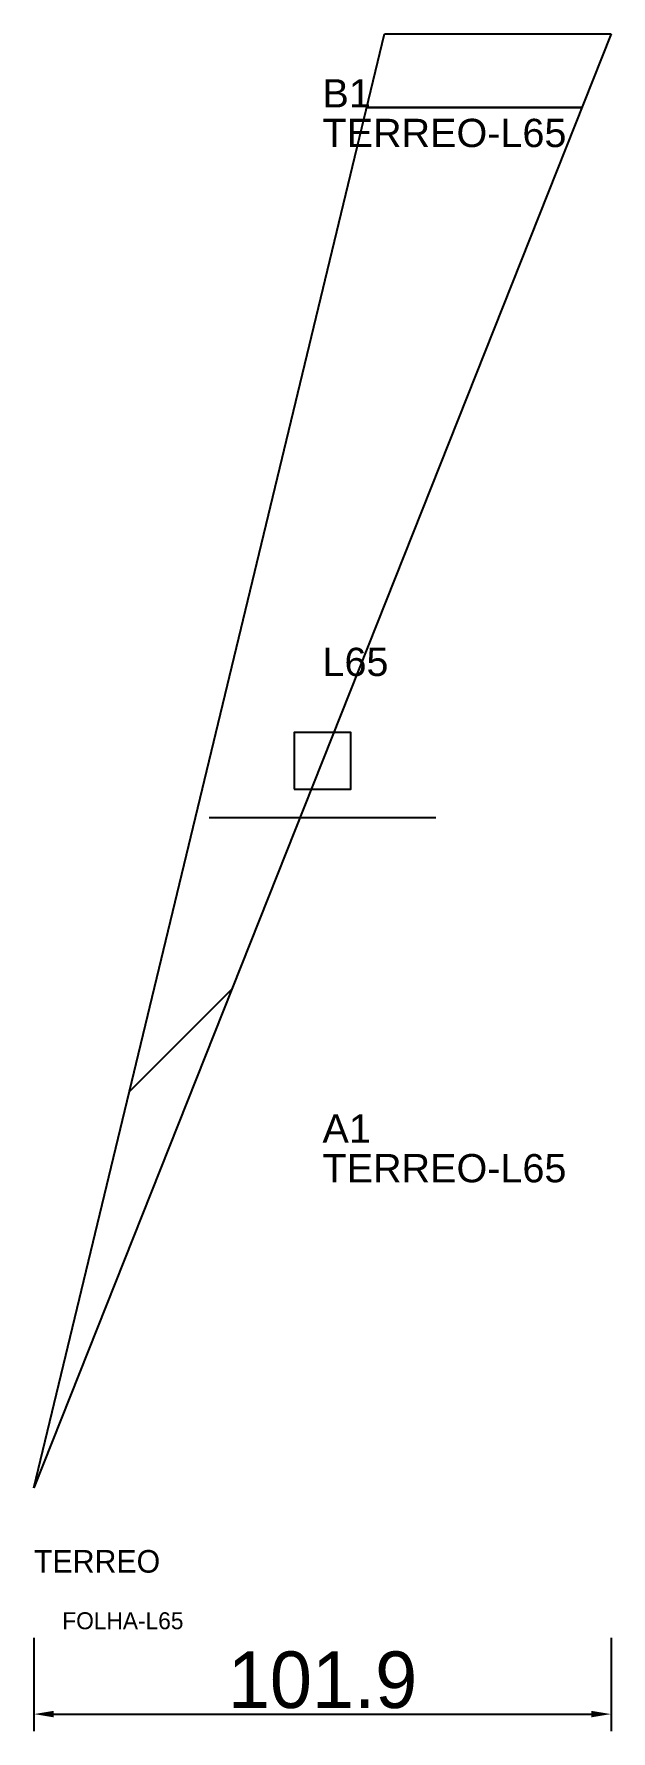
# Model space of a CAD drawing. Header units: metres. Extents: x 222 to 324, y -98 to 202.
import ezdxf

# ---------------------------------------------------------------- set-up
doc = ezdxf.new("R2010")
doc.units = ezdxf.units.M
for name, color, linetype in [('3', 3, 'CONTINUOUS'), ('AUX00', 7, 'CONTINUOUS'), ('COTA', 241, 'CONTINUOUS'), ('FOLHA', 255, 'CONTINUOUS'), ('Hachura', 251, 'CONTINUOUS'), ('NOMENCLATURA', 7, 'CONTINUOUS'), ('Nível', 160, 'CONTINUOUS'), ('Painéis', 200, 'CONTINUOUS'), ('Pilares', 5, 'CONTINUOUS'), ('SARR_2.2x7', 40, 'CONTINUOUS')]:
    doc.layers.add(name, color=color, linetype=linetype)
doc.styles.add('ARIAL', font='Arial.ttf')
doc.styles.add('STR_STANDARD', font='arial.ttf')
doc.dimstyles.new('EZ DXF', dxfattribs={"dimtxt": 10, "dimasz": 3.5, "dimexe": 3, "dimexo": 1.5, "dimgap": 1, "dimtad": 1, "dimdec": 1, "dimdsep": 46, "dimcen": 2.5, "dimazin": 3, "dimtfac": 1, "dimtmove": 0, "dimatfit": 3})

msp = doc.modelspace()

# ---------------------------------------------------------------- hatches: boundary and pattern name
at = {"layer": 'Hachura'}
h = msp.add_hatch(dxfattribs=at)
h.set_pattern_fill('ANSI31', scale=50)
h.paths.add_polyline_path([(222.2, -55.5), (284.11, 201.5), (324.11, 201.5)])
h = msp.add_hatch(dxfattribs=at)
h.set_pattern_fill('ANSI31', scale=50)
h.paths.add_polyline_path([(222.2, -55.5), (284.11, 201.5), (324.11, 201.5)])

# ---------------------------------------------------------------- linework, layer by layer
at = {"layer": '3'}
msp.add_lwpolyline([(280.98, 188.5), (318.96, 188.5)], close=True, dxfattribs=at)
msp.add_lwpolyline([(280.98, 188.5), (318.96, 188.5)], close=True, dxfattribs=at)
at = {"layer": 'Painéis', "color": 200}
for p, q in [((222.2, -55.5), (284.11, 201.5)), ((324.11, 201.5), (222.2, -55.5)), ((222.2, -55.5), (284.11, 201.5)), ((324.11, 201.5), (222.2, -55.5)), ((284.11, 201.5), (324.11, 201.5)), ((284.11, 201.5), (324.11, 201.5))]:
    msp.add_line(p, q, dxfattribs=at)
at = {"layer": 'Pilares'}
msp.add_lwpolyline([(268.15, 68), (278.15, 68), (278.15, 78), (268.15, 78)], close=True, dxfattribs=at)
msp.add_lwpolyline([(268.15, 68), (278.15, 68), (278.15, 78), (268.15, 78)], close=True, dxfattribs=at)
at = {"layer": 'SARR_2.2x7'}
msp.add_line((253.15, 63), (293.15, 63), dxfattribs=at)
msp.add_line((253.15, 63), (293.15, 63), dxfattribs=at)

# ---------------------------------------------------------------- texts
at = {"layer": '3', "style": 'STR_STANDARD'}
for s, p in [('B1', (273.15, 188.5)), ('B1', (273.15, 188.5)), ('A1', (273.15, 5.5)), ('A1', (273.15, 5.5))]:
    msp.add_text(s, height=5, dxfattribs=at).set_placement(p)
at = {"layer": 'AUX00', "style": 'STR_STANDARD'}
for p in [(273.15, 181.5), (273.15, 181.5), (273.15, -1.5), (273.15, -1.5)]:
    msp.add_text('TERREO-L65', height=5, dxfattribs=at).set_placement(p)
at = {"layer": 'FOLHA'}
msp.add_text('FOLHA-L65', height=3, dxfattribs=at).set_placement((227.2, -80.5))
msp.add_text('FOLHA-L65', height=3, dxfattribs=at).set_placement((227.2, -80.5))
at = {"layer": 'NOMENCLATURA', "insert": (273.15, 93), "char_height": 5, "attachment_point": 1, "style": 'ARIAL'}
msp.add_mtext('L65', dxfattribs=at)
msp.add_mtext('L65', dxfattribs=at)
at = {"layer": 'Nível'}
msp.add_text('TERREO', height=4, dxfattribs=at).set_placement((222.2, -70.5))
msp.add_text('TERREO', height=4, dxfattribs=at).set_placement((222.2, -70.5))

# ---------------------------------------------------------------- dimensions: what is measured, and where the dimension line sits
at = {"layer": 'COTA'}
msp.add_linear_dim(base=(222.2, -95.5), p1=(222.2, -80.5), p2=(324.11, -80.5), dimstyle='EZ DXF', dxfattribs=at).render()
msp.add_linear_dim(base=(222.2, -95.5), p1=(222.2, -80.5), p2=(324.11, -80.5), dimstyle='EZ DXF', dxfattribs=at).render()

doc.saveas('drawing.dxf')
